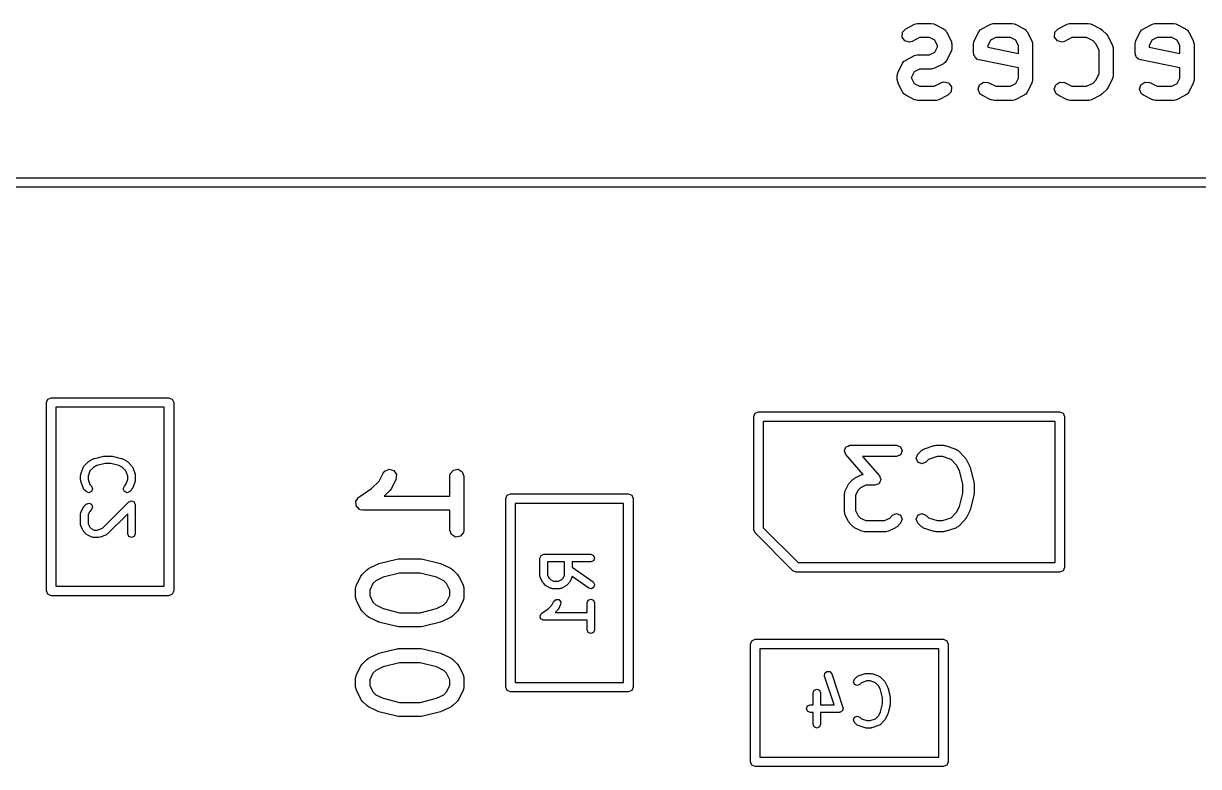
# Model space of a CAD drawing. Extents: x 0.18 to 3.03, y 0.18 to 2.17.
# Drawn here: x 0.9478 to 1.4389, y 1.3707 to 1.6812 of the extents above; entities that cross this region are included whole.
import ezdxf

# ---------------------------------------------------------------- set-up
doc = ezdxf.new("R2010")
doc.units = 0
doc.header["$MEASUREMENT"] = 0
doc.layers.add('BLACK', color=7, linetype='CONTINUOUS')

msp = doc.modelspace()

# ---------------------------------------------------------------- linework, layer by layer
at = {"layer": 'BLACK', "linetype": 'CONTINUOUS'}
for p, q in [((1.31653, 1.67904), (1.32028, 1.68092)), ((1.32028, 1.68092), (1.32126, 1.68121)), ((1.32126, 1.68121), (1.32143, 1.68117)), ((1.32143, 1.68117), (1.3216, 1.68123)), ((1.3216, 1.68123), (1.32722, 1.68123)), ((1.32722, 1.68123), (1.32823, 1.68105)), ((1.32823, 1.68105), (1.32837, 1.68094)), ((1.32837, 1.68094), (1.32854, 1.68092)), ((1.32854, 1.68092), (1.33229, 1.67904)), ((1.3484, 1.67904), (1.35215, 1.68092)), ((1.35215, 1.68092), (1.35313, 1.68121)), ((1.35313, 1.68121), (1.3533, 1.68117)), ((1.3533, 1.68117), (1.35347, 1.68123)), ((1.35347, 1.68123), (1.36097, 1.68123)), ((1.36097, 1.68123), (1.36198, 1.68105)), ((1.36198, 1.68105), (1.36211, 1.68094)), ((1.36211, 1.68094), (1.36229, 1.68092)), ((1.36229, 1.68092), (1.36604, 1.67904)), ((1.38027, 1.67904), (1.38402, 1.68092)), ((1.38402, 1.68092), (1.385, 1.68121)), ((1.385, 1.68121), (1.38517, 1.68117)), ((1.38517, 1.68117), (1.38534, 1.68123)), ((1.38534, 1.68123), (1.39284, 1.68123)), ((1.39284, 1.68123), (1.39385, 1.68105)), ((1.39385, 1.68105), (1.39398, 1.68094)), ((1.39398, 1.68094), (1.39416, 1.68092)), ((1.39416, 1.68092), (1.39791, 1.67904)), ((1.41589, 1.67904), (1.41964, 1.68092)), ((1.41964, 1.68092), (1.42062, 1.68121)), ((1.42062, 1.68121), (1.42079, 1.68117)), ((1.42079, 1.68117), (1.42096, 1.68123)), ((1.42096, 1.68123), (1.42846, 1.68123)), ((1.42846, 1.68123), (1.42947, 1.68105)), ((1.42947, 1.68105), (1.4296, 1.68094)), ((1.4296, 1.68094), (1.42978, 1.68092)), ((1.42978, 1.68092), (1.43353, 1.67904)), ((1.31502, 1.67556), (1.31514, 1.67758)), ((1.31622, 1.67394), (1.31502, 1.67556)), ((1.31514, 1.67758), (1.31653, 1.67904)), ((1.32229, 1.67532), (1.31917, 1.67376)), ((1.32652, 1.67532), (1.32229, 1.67532)), ((1.32877, 1.6742), (1.32652, 1.67532)), ((1.33229, 1.67904), (1.33312, 1.67843)), ((1.33312, 1.67843), (1.33329, 1.67803)), ((1.33329, 1.67803), (1.33361, 1.67772)), ((1.33361, 1.67772), (1.33549, 1.67397)), ((1.3452, 1.67397), (1.34708, 1.67772)), ((1.34708, 1.67772), (1.34769, 1.67855)), ((1.34769, 1.67855), (1.34809, 1.67872)), ((1.34809, 1.67872), (1.3484, 1.67904)), ((1.35417, 1.67532), (1.35192, 1.6742)), ((1.36027, 1.67532), (1.35417, 1.67532)), ((1.36252, 1.6742), (1.36027, 1.67532)), ((1.36604, 1.67904), (1.36686, 1.67843)), ((1.36686, 1.67843), (1.36704, 1.67803)), ((1.36704, 1.67803), (1.36736, 1.67772)), ((1.36736, 1.67772), (1.36923, 1.67397)), ((1.37876, 1.67556), (1.37888, 1.67758)), ((1.37996, 1.67394), (1.37876, 1.67556)), ((1.37888, 1.67758), (1.38027, 1.67904)), ((1.38604, 1.67532), (1.38291, 1.67376)), ((1.39214, 1.67532), (1.38604, 1.67532)), ((1.39484, 1.67398), (1.39214, 1.67532)), ((1.39791, 1.67904), (1.39862, 1.67852)), ((1.39862, 1.67852), (1.39868, 1.67849)), ((1.39868, 1.67849), (1.40055, 1.67662)), ((1.40055, 1.67662), (1.40106, 1.67589)), ((1.40106, 1.67589), (1.4011, 1.67585)), ((1.4011, 1.67585), (1.40298, 1.6721)), ((1.41269, 1.67397), (1.41457, 1.67772)), ((1.41457, 1.67772), (1.41518, 1.67855)), ((1.41518, 1.67855), (1.41559, 1.67872)), ((1.41559, 1.67872), (1.41589, 1.67904)), ((1.42166, 1.67532), (1.41941, 1.6742)), ((1.42776, 1.67532), (1.42166, 1.67532)), ((1.43001, 1.6742), (1.42776, 1.67532)), ((1.43353, 1.67904), (1.43435, 1.67843)), ((1.43435, 1.67843), (1.43453, 1.67803)), ((1.43453, 1.67803), (1.43485, 1.67772)), ((1.43485, 1.67772), (1.43672, 1.67397)), ((1.31819, 1.67347), (1.31622, 1.67394)), ((1.31917, 1.67376), (1.31819, 1.67347)), ((1.32989, 1.67196), (1.32877, 1.6742)), ((1.32877, 1.66923), (1.32989, 1.67148)), ((1.32989, 1.67148), (1.32989, 1.67196)), ((1.33549, 1.67397), (1.33578, 1.67299)), ((1.3358, 1.67078), (1.33562, 1.66977)), ((1.33578, 1.67299), (1.33574, 1.67282)), ((1.33574, 1.67282), (1.3358, 1.67265)), ((1.3358, 1.67265), (1.3358, 1.67078)), ((1.34489, 1.67265), (1.34507, 1.67366)), ((1.34489, 1.6689), (1.34489, 1.67265)), ((1.34507, 1.67366), (1.34518, 1.6738)), ((1.34518, 1.6738), (1.3452, 1.67397)), ((1.35192, 1.6742), (1.3508, 1.67196)), ((1.3508, 1.67196), (1.3508, 1.67132)), ((1.3508, 1.67132), (1.36364, 1.66876)), ((1.36364, 1.67196), (1.36252, 1.6742)), ((1.36364, 1.66876), (1.36364, 1.67196)), ((1.36923, 1.67397), (1.36952, 1.67299)), ((1.36952, 1.67299), (1.36948, 1.67282)), ((1.36948, 1.67282), (1.36954, 1.67265)), ((1.36954, 1.67265), (1.36954, 1.65766)), ((1.38193, 1.67347), (1.37996, 1.67394)), ((1.38291, 1.67376), (1.38193, 1.67347)), ((1.39604, 1.67278), (1.39484, 1.67398)), ((1.39738, 1.67008), (1.39604, 1.67278)), ((1.39738, 1.66023), (1.39738, 1.67008)), ((1.40298, 1.6721), (1.40327, 1.67112)), ((1.40327, 1.67112), (1.40323, 1.67094)), ((1.40323, 1.67094), (1.40329, 1.67078)), ((1.40329, 1.67078), (1.40329, 1.65953)), ((1.41238, 1.67265), (1.41256, 1.67366)), ((1.41238, 1.6689), (1.41238, 1.67265)), ((1.41256, 1.67366), (1.41267, 1.6738)), ((1.41267, 1.6738), (1.41269, 1.67397)), ((1.41941, 1.6742), (1.41829, 1.67196)), ((1.41829, 1.67196), (1.41829, 1.67132)), ((1.41829, 1.67132), (1.43113, 1.66876)), ((1.43113, 1.67196), (1.43001, 1.6742)), ((1.43113, 1.66876), (1.43113, 1.67196)), ((1.43672, 1.67397), (1.43702, 1.67299)), ((1.43702, 1.67299), (1.43698, 1.67282)), ((1.43698, 1.67282), (1.43704, 1.67265)), ((1.43704, 1.67265), (1.43704, 1.65766)), ((1.31521, 1.6646), (1.31582, 1.66542)), ((1.31582, 1.66542), (1.31622, 1.6656)), ((1.31622, 1.6656), (1.31653, 1.66592)), ((1.31653, 1.66592), (1.32028, 1.6678)), ((1.32028, 1.6678), (1.32126, 1.66809)), ((1.32126, 1.66809), (1.32143, 1.66805)), ((1.32143, 1.66805), (1.3216, 1.66811)), ((1.3216, 1.66811), (1.32652, 1.66811)), ((1.32652, 1.66811), (1.32877, 1.66923)), ((1.33361, 1.66571), (1.333, 1.66488)), ((1.33549, 1.66946), (1.33361, 1.66571)), ((1.33551, 1.66963), (1.33549, 1.66946)), ((1.33562, 1.66977), (1.33551, 1.66963)), ((1.34506, 1.66845), (1.34489, 1.6689)), ((1.34505, 1.66796), (1.34506, 1.66845)), ((1.34539, 1.66753), (1.34505, 1.66796)), ((1.34558, 1.66701), (1.34539, 1.66753)), ((1.346, 1.66676), (1.34558, 1.66701)), ((1.34631, 1.66638), (1.346, 1.66676)), ((1.34726, 1.66601), (1.34631, 1.66638)), ((1.36364, 1.66273), (1.34726, 1.66601)), ((1.41255, 1.66845), (1.41238, 1.6689)), ((1.41254, 1.66796), (1.41255, 1.66845)), ((1.41288, 1.66753), (1.41254, 1.66796)), ((1.41307, 1.66701), (1.41288, 1.66753)), ((1.4135, 1.66676), (1.41307, 1.66701)), ((1.4138, 1.66638), (1.4135, 1.66676)), ((1.41476, 1.66601), (1.4138, 1.66638)), ((1.43113, 1.66273), (1.41476, 1.66601)), ((1.31302, 1.65953), (1.3132, 1.66054)), ((1.3132, 1.66054), (1.31331, 1.66068)), ((1.31331, 1.66068), (1.31333, 1.66085)), ((1.31333, 1.66085), (1.31521, 1.6646)), ((1.32005, 1.66108), (1.31893, 1.65883)), ((1.32229, 1.6622), (1.32005, 1.66108)), ((1.32722, 1.6622), (1.32229, 1.6622)), ((1.32739, 1.66226), (1.32722, 1.6622)), ((1.32756, 1.66222), (1.32739, 1.66226)), ((1.32854, 1.66251), (1.32756, 1.66222)), ((1.33229, 1.66439), (1.32854, 1.66251)), ((1.3326, 1.66471), (1.33229, 1.66439)), ((1.333, 1.66488), (1.3326, 1.66471)), ((1.36364, 1.65835), (1.36364, 1.66273)), ((1.39604, 1.65753), (1.39738, 1.66023)), ((1.43113, 1.65835), (1.43113, 1.66273)), ((1.31302, 1.65766), (1.31302, 1.65953)), ((1.31308, 1.65749), (1.31302, 1.65766)), ((1.31304, 1.65732), (1.31308, 1.65749)), ((1.31333, 1.65633), (1.31304, 1.65732)), ((1.31521, 1.65258), (1.31333, 1.65633)), ((1.31893, 1.65883), (1.31893, 1.65835)), ((1.31893, 1.65835), (1.32005, 1.65611)), ((1.32005, 1.65611), (1.32229, 1.65498)), ((1.3284, 1.65498), (1.33153, 1.65655)), ((1.33153, 1.65655), (1.33251, 1.65684)), ((1.33251, 1.65684), (1.33447, 1.65637)), ((1.33447, 1.65637), (1.33568, 1.65475)), ((1.34677, 1.65373), (1.34735, 1.65566)), ((1.34735, 1.65566), (1.34903, 1.65678)), ((1.34903, 1.65678), (1.35104, 1.65655)), ((1.35104, 1.65655), (1.35417, 1.65498)), ((1.36027, 1.65498), (1.36252, 1.65611)), ((1.36252, 1.65611), (1.36364, 1.65835)), ((1.36923, 1.65633), (1.36736, 1.65258)), ((1.36925, 1.65651), (1.36923, 1.65633)), ((1.36937, 1.65665), (1.36925, 1.65651)), ((1.36954, 1.65766), (1.36937, 1.65665)), ((1.37864, 1.65373), (1.37922, 1.65566)), ((1.37922, 1.65566), (1.3809, 1.65678)), ((1.3809, 1.65678), (1.38291, 1.65655)), ((1.38291, 1.65655), (1.38604, 1.65498)), ((1.39214, 1.65498), (1.39484, 1.65633)), ((1.39484, 1.65633), (1.39604, 1.65753)), ((1.40298, 1.65821), (1.4011, 1.65446)), ((1.403, 1.65838), (1.40298, 1.65821)), ((1.40311, 1.65852), (1.403, 1.65838)), ((1.40329, 1.65953), (1.40311, 1.65852)), ((1.41426, 1.65373), (1.41484, 1.65566)), ((1.41484, 1.65566), (1.41652, 1.65678)), ((1.41652, 1.65678), (1.41853, 1.65655)), ((1.41853, 1.65655), (1.42166, 1.65498)), ((1.42776, 1.65498), (1.43001, 1.65611)), ((1.43001, 1.65611), (1.43113, 1.65835)), ((1.43672, 1.65633), (1.43485, 1.65258)), ((1.43674, 1.65651), (1.43672, 1.65633)), ((1.43686, 1.65665), (1.43674, 1.65651)), ((1.43704, 1.65766), (1.43686, 1.65665)), ((1.31553, 1.65228), (1.31521, 1.65258)), ((1.3157, 1.65188), (1.31553, 1.65228)), ((1.31653, 1.65126), (1.3157, 1.65188)), ((1.32028, 1.64939), (1.31653, 1.65126)), ((1.32229, 1.65498), (1.3284, 1.65498)), ((1.33417, 1.65126), (1.33042, 1.64939)), ((1.33556, 1.65273), (1.33417, 1.65126)), ((1.33568, 1.65475), (1.33556, 1.65273)), ((1.34757, 1.65188), (1.34677, 1.65373)), ((1.3484, 1.65126), (1.34757, 1.65188)), ((1.35215, 1.64939), (1.3484, 1.65126)), ((1.35417, 1.65498), (1.36027, 1.65498)), ((1.36604, 1.65126), (1.36229, 1.64939)), ((1.36634, 1.65159), (1.36604, 1.65126)), ((1.36675, 1.65176), (1.36634, 1.65159)), ((1.36736, 1.65258), (1.36675, 1.65176)), ((1.37945, 1.65188), (1.37864, 1.65373)), ((1.38027, 1.65126), (1.37945, 1.65188)), ((1.38402, 1.64939), (1.38027, 1.65126)), ((1.38604, 1.65498), (1.39214, 1.65498)), ((1.39791, 1.65126), (1.39416, 1.64939)), ((1.39795, 1.65131), (1.39791, 1.65126)), ((1.39868, 1.65182), (1.39795, 1.65131)), ((1.40055, 1.65369), (1.39868, 1.65182)), ((1.40058, 1.65375), (1.40055, 1.65369)), ((1.4011, 1.65446), (1.40058, 1.65375)), ((1.41507, 1.65188), (1.41426, 1.65373)), ((1.41589, 1.65126), (1.41507, 1.65188)), ((1.41964, 1.64939), (1.41589, 1.65126)), ((1.42166, 1.65498), (1.42776, 1.65498)), ((1.43353, 1.65126), (1.42978, 1.64939)), ((1.43383, 1.65159), (1.43353, 1.65126)), ((1.43424, 1.65176), (1.43383, 1.65159)), ((1.43485, 1.65258), (1.43424, 1.65176)), ((1.32045, 1.64937), (1.32028, 1.64939)), ((1.32059, 1.64926), (1.32045, 1.64937)), ((1.3216, 1.64908), (1.32059, 1.64926)), ((1.3291, 1.64908), (1.3216, 1.64908)), ((1.32926, 1.64914), (1.3291, 1.64908)), ((1.32943, 1.6491), (1.32926, 1.64914)), ((1.33042, 1.64939), (1.32943, 1.6491)), ((1.35232, 1.64937), (1.35215, 1.64939)), ((1.35246, 1.64926), (1.35232, 1.64937)), ((1.35347, 1.64908), (1.35246, 1.64926)), ((1.36097, 1.64908), (1.35347, 1.64908)), ((1.36113, 1.64914), (1.36097, 1.64908)), ((1.3613, 1.6491), (1.36113, 1.64914)), ((1.36229, 1.64939), (1.3613, 1.6491)), ((1.38419, 1.64937), (1.38402, 1.64939)), ((1.38433, 1.64926), (1.38419, 1.64937)), ((1.38534, 1.64908), (1.38433, 1.64926)), ((1.39284, 1.64908), (1.38534, 1.64908)), ((1.393, 1.64914), (1.39284, 1.64908)), ((1.39318, 1.6491), (1.393, 1.64914)), ((1.39416, 1.64939), (1.39318, 1.6491)), ((1.41981, 1.64937), (1.41964, 1.64939)), ((1.41995, 1.64926), (1.41981, 1.64937)), ((1.42096, 1.64908), (1.41995, 1.64926)), ((1.42846, 1.64908), (1.42096, 1.64908)), ((1.42862, 1.64914), (1.42846, 1.64908)), ((1.4288, 1.6491), (1.42862, 1.64914)), ((1.42978, 1.64939), (1.4288, 1.6491)), ((0.857864, 1.61679), (2.46614, 1.61679)), ((2.46417, 1.61285), (0.860417, 1.61285)), ((0.957425, 1.5228), (0.958002, 1.52419)), ((0.957425, 1.44406), (0.957425, 1.5228)), ((0.958002, 1.52419), (0.959394, 1.52476)), ((0.959394, 1.52476), (1.00861, 1.52476)), ((1.00861, 1.52476), (1.01, 1.52419)), ((1.01, 1.52419), (1.01057, 1.5228)), ((1.01057, 1.5228), (1.01057, 1.44406)), ((0.961362, 1.52083), (0.961362, 1.44602)), ((1.00664, 1.52083), (0.961362, 1.52083)), ((1.00664, 1.44602), (1.00664, 1.52083)), ((1.25304, 1.51692), (1.25362, 1.51831)), ((1.25362, 1.51831), (1.25501, 1.51889)), ((1.25501, 1.51889), (1.38099, 1.51889)), ((1.38099, 1.51889), (1.38238, 1.51831)), ((1.38238, 1.51831), (1.38296, 1.51692)), ((1.25304, 1.46968), (1.25304, 1.51692)), ((1.25698, 1.51495), (1.25698, 1.47049)), ((1.37902, 1.51495), (1.25698, 1.51495)), ((1.37902, 1.4559), (1.37902, 1.51495)), ((1.38296, 1.51692), (1.38296, 1.45393)), ((1.2909, 1.50275), (1.29126, 1.5035)), ((1.29126, 1.5035), (1.29158, 1.50427)), ((1.29158, 1.50427), (1.29166, 1.5043)), ((1.29166, 1.5043), (1.2917, 1.50437)), ((1.2917, 1.50437), (1.29249, 1.50464)), ((1.29249, 1.50464), (1.29325, 1.50496)), ((1.29325, 1.50496), (1.31275, 1.50496)), ((1.31275, 1.50496), (1.31442, 1.50427)), ((1.31442, 1.50427), (1.31511, 1.5026)), ((1.32308, 1.50277), (1.32359, 1.50298)), ((1.32359, 1.50298), (1.324, 1.50334)), ((1.324, 1.50334), (1.3285, 1.50484)), ((1.3285, 1.50484), (1.32889, 1.50481)), ((1.32889, 1.50481), (1.32925, 1.50496)), ((1.32925, 1.50496), (1.33225, 1.50496)), ((1.33225, 1.50496), (1.33261, 1.50481)), ((1.33261, 1.50481), (1.333, 1.50484)), ((1.333, 1.50484), (1.33749, 1.50334)), ((1.33749, 1.50334), (1.33791, 1.50298)), ((1.33791, 1.50298), (1.33842, 1.50277)), ((0.973082, 1.49626), (0.974956, 1.49813)), ((0.974956, 1.49813), (0.975196, 1.49823)), ((0.975196, 1.49823), (0.975366, 1.49843)), ((0.975366, 1.49843), (0.97724, 1.49936)), ((0.97724, 1.49936), (0.977419, 1.49938)), ((0.977419, 1.49938), (0.977563, 1.49948)), ((0.977563, 1.49948), (0.981312, 1.50042)), ((0.981312, 1.50042), (0.98151, 1.50039)), ((0.98151, 1.50039), (0.981694, 1.50047)), ((0.981694, 1.50047), (0.984506, 1.50047)), ((0.984506, 1.50047), (0.984691, 1.50039)), ((0.984691, 1.50039), (0.984888, 1.50042)), ((0.984888, 1.50042), (0.988638, 1.49948)), ((0.988638, 1.49948), (0.988782, 1.49938)), ((0.988782, 1.49938), (0.98896, 1.49936)), ((0.98896, 1.49936), (0.990835, 1.49843)), ((0.990835, 1.49843), (0.991005, 1.49823)), ((0.991005, 1.49823), (0.991244, 1.49813)), ((0.991244, 1.49813), (0.993119, 1.49626)), ((1.29089, 1.5026), (1.29092, 1.50267)), ((1.29121, 1.50183), (1.29089, 1.5026)), ((1.29092, 1.50267), (1.2909, 1.50275)), ((1.29148, 1.50104), (1.29121, 1.50183)), ((1.29873, 1.49275), (1.29148, 1.50104)), ((1.31275, 1.50023), (1.29846, 1.50023)), ((1.29846, 1.50023), (1.30553, 1.49215)), ((1.31442, 1.50093), (1.31275, 1.50023)), ((1.31511, 1.5026), (1.31442, 1.50093)), ((1.32089, 1.4996), (1.32158, 1.50127)), ((1.32158, 1.49793), (1.32089, 1.4996)), ((1.32158, 1.50127), (1.32308, 1.50277)), ((1.32325, 1.49723), (1.32158, 1.49793)), ((1.32492, 1.49793), (1.32325, 1.49723)), ((1.32603, 1.49903), (1.32492, 1.49793)), ((1.32963, 1.50023), (1.32603, 1.49903)), ((1.33186, 1.50023), (1.32963, 1.50023)), ((1.33547, 1.49903), (1.33186, 1.50023)), ((1.33781, 1.4967), (1.33547, 1.49903)), ((1.33842, 1.50277), (1.34142, 1.49977)), ((1.34142, 1.49977), (1.34157, 1.49941)), ((1.34157, 1.49941), (1.34186, 1.49915)), ((1.34186, 1.49915), (1.34336, 1.49615)), ((0.971764, 1.49283), (0.972701, 1.49564)), ((0.972701, 1.49564), (0.972941, 1.49592)), ((0.972941, 1.49592), (0.973082, 1.49626)), ((0.975572, 1.49429), (0.974833, 1.49207)), ((0.977003, 1.49572), (0.975572, 1.49429)), ((0.978494, 1.49647), (0.977003, 1.49572)), ((0.981888, 1.49732), (0.978494, 1.49647)), ((0.984313, 1.49732), (0.981888, 1.49732)), ((0.987706, 1.49647), (0.984313, 1.49732)), ((0.989198, 1.49572), (0.987706, 1.49647)), ((0.990629, 1.49429), (0.989198, 1.49572)), ((0.991368, 1.49207), (0.990629, 1.49429)), ((0.993119, 1.49626), (0.993259, 1.49592)), ((0.993259, 1.49592), (0.993499, 1.49564)), ((0.993499, 1.49564), (0.994437, 1.49283)), ((1.09652, 1.49002), (1.09818, 1.49334)), ((1.09818, 1.49334), (1.09879, 1.49416)), ((1.09879, 1.49416), (1.10065, 1.49497)), ((1.10065, 1.49497), (1.10258, 1.49439)), ((1.10258, 1.49439), (1.1037, 1.49271)), ((1.12599, 1.49202), (1.12617, 1.49303)), ((1.12617, 1.49303), (1.12747, 1.49458)), ((1.12747, 1.49458), (1.12946, 1.49493)), ((1.12946, 1.49493), (1.13121, 1.49392)), ((1.13121, 1.49392), (1.1319, 1.49202)), ((1.33902, 1.49427), (1.33781, 1.4967)), ((1.34038, 1.48881), (1.33902, 1.49427)), ((1.34336, 1.49615), (1.34338, 1.49589)), ((1.34338, 1.49589), (1.34354, 1.49567)), ((1.34354, 1.49567), (1.34504, 1.48967)), ((0.971683, 1.49233), (0.971782, 1.49257)), ((0.971683, 1.49046), (0.971683, 1.49233)), ((0.971782, 1.49022), (0.971683, 1.49046)), ((0.971782, 1.49257), (0.971764, 1.49283)), ((0.971764, 1.48996), (0.971782, 1.49022)), ((0.972701, 1.48715), (0.971764, 1.48996)), ((0.974833, 1.49207), (0.974833, 1.49071)), ((0.974833, 1.49071), (0.975572, 1.48849)), ((0.975572, 1.48849), (0.976246, 1.48782)), ((0.989955, 1.48782), (0.990629, 1.48849)), ((0.990629, 1.48849), (0.991368, 1.49071)), ((0.991368, 1.49071), (0.991368, 1.49207)), ((0.994437, 1.48996), (0.993499, 1.48715)), ((0.994437, 1.49283), (0.994419, 1.49257)), ((0.994419, 1.49257), (0.994518, 1.49233)), ((0.994518, 1.49046), (0.994419, 1.49022)), ((0.994419, 1.49022), (0.994437, 1.48996)), ((0.994518, 1.49233), (0.994518, 1.49046)), ((1.09332, 1.48682), (1.09652, 1.49002)), ((1.10347, 1.4907), (1.10159, 1.48695)), ((1.1037, 1.49271), (1.10347, 1.4907)), ((1.12599, 1.48372), (1.12599, 1.49202)), ((1.1319, 1.49202), (1.1319, 1.46952)), ((1.29114, 1.48565), (1.29264, 1.48865)), ((1.29264, 1.48865), (1.29293, 1.48891)), ((1.29293, 1.48891), (1.29308, 1.48927)), ((1.29308, 1.48927), (1.29458, 1.49077)), ((1.29458, 1.49077), (1.29494, 1.49092)), ((1.29494, 1.49092), (1.2952, 1.49121)), ((1.2952, 1.49121), (1.2982, 1.49271)), ((1.29981, 1.48824), (1.29765, 1.48716)), ((1.2982, 1.49271), (1.29873, 1.49275)), ((1.30375, 1.48824), (1.29981, 1.48824)), ((1.30452, 1.48855), (1.30375, 1.48824)), ((1.30531, 1.48882), (1.30452, 1.48855)), ((1.30534, 1.4889), (1.30531, 1.48882)), ((1.30542, 1.48893), (1.30534, 1.4889)), ((1.30574, 1.4897), (1.30542, 1.48893)), ((1.30553, 1.49215), (1.3058, 1.49137)), ((1.30611, 1.49044), (1.30574, 1.4897)), ((1.3058, 1.49137), (1.30611, 1.4906)), ((1.30611, 1.4906), (1.30608, 1.49052)), ((1.30608, 1.49052), (1.30611, 1.49044)), ((1.34038, 1.48489), (1.34038, 1.48881)), ((1.34504, 1.48967), (1.34499, 1.48937)), ((1.34499, 1.48937), (1.34511, 1.4891)), ((1.34511, 1.4891), (1.34511, 1.4846)), ((0.972941, 1.48687), (0.972701, 1.48715)), ((0.973082, 1.48653), (0.972941, 1.48687)), ((0.974019, 1.48559), (0.973082, 1.48653)), ((0.975133, 1.48513), (0.974019, 1.48559)), ((0.976246, 1.48559), (0.975133, 1.48513)), ((0.976246, 1.48782), (0.976707, 1.48671)), ((0.976707, 1.48671), (0.976246, 1.48559)), ((0.989493, 1.48671), (0.989955, 1.48782)), ((0.989955, 1.48559), (0.989493, 1.48671)), ((0.991068, 1.48513), (0.989955, 1.48559)), ((0.992182, 1.48559), (0.991068, 1.48513)), ((0.993119, 1.48653), (0.992182, 1.48559)), ((0.993259, 1.48687), (0.993119, 1.48653)), ((0.993499, 1.48715), (0.993259, 1.48687)), ((1.08784, 1.48309), (1.08794, 1.48323)), ((1.08794, 1.48323), (1.09332, 1.48682)), ((1.10104, 1.48618), (1.09858, 1.48372)), ((1.09858, 1.48372), (1.12599, 1.48372)), ((1.10106, 1.48624), (1.10104, 1.48618)), ((1.10159, 1.48695), (1.10106, 1.48624)), ((1.14943, 1.48265), (1.15, 1.48404)), ((1.15, 1.48404), (1.15139, 1.48461)), ((1.15139, 1.48461), (1.20061, 1.48461)), ((1.20061, 1.48461), (1.202, 1.48404)), ((1.202, 1.48404), (1.20257, 1.48265)), ((1.29089, 1.4846), (1.2911, 1.48511)), ((1.29089, 1.4771), (1.29089, 1.4846)), ((1.2911, 1.48511), (1.29114, 1.48565)), ((1.29669, 1.4862), (1.29562, 1.48404)), ((1.29562, 1.48404), (1.29562, 1.47766)), ((1.29765, 1.48716), (1.29669, 1.4862)), ((1.33902, 1.47942), (1.34038, 1.48489)), ((1.34504, 1.48403), (1.34354, 1.47803)), ((1.34511, 1.4846), (1.34499, 1.48432)), ((1.34499, 1.48432), (1.34504, 1.48403)), ((0.971849, 1.4771), (0.972787, 1.47897)), ((0.972787, 1.47897), (0.972982, 1.47914)), ((0.972982, 1.47914), (0.973082, 1.47938)), ((0.973082, 1.47938), (0.974019, 1.48032)), ((0.974019, 1.48032), (0.975133, 1.48078)), ((0.975133, 1.48078), (0.976246, 1.48032)), ((0.976246, 1.48032), (0.976707, 1.47921)), ((0.976707, 1.47921), (0.976246, 1.47809)), ((0.980844, 1.47027), (0.991829, 1.48126)), ((0.991829, 1.48126), (0.992943, 1.48172)), ((0.992943, 1.48172), (0.994056, 1.48126)), ((0.994056, 1.48126), (0.994254, 1.48078)), ((0.994254, 1.48078), (0.994518, 1.48014)), ((0.994518, 1.48014), (0.994518, 1.46796)), ((1.08667, 1.48128), (1.08675, 1.48143)), ((1.08682, 1.48044), (1.08667, 1.48128)), ((1.08674, 1.4816), (1.08725, 1.48229)), ((1.08675, 1.48143), (1.08674, 1.4816)), ((1.08687, 1.47958), (1.08682, 1.48044)), ((1.08699, 1.47946), (1.08687, 1.47958)), ((1.08702, 1.47929), (1.08699, 1.47946)), ((1.08767, 1.47874), (1.08702, 1.47929)), ((1.08725, 1.48229), (1.08768, 1.48303)), ((1.08827, 1.47812), (1.08767, 1.47874)), ((1.08768, 1.48303), (1.08784, 1.48309)), ((1.14943, 1.40391), (1.14943, 1.48265)), ((1.15336, 1.48068), (1.15336, 1.40587)), ((1.19864, 1.48068), (1.15336, 1.48068)), ((1.19864, 1.40587), (1.19864, 1.48068)), ((1.20257, 1.48265), (1.20257, 1.40391)), ((1.33781, 1.477), (1.33902, 1.47942)), ((0.971683, 1.47639), (0.971823, 1.47673)), ((0.971683, 1.47171), (0.971683, 1.47639)), ((0.971823, 1.47673), (0.971849, 1.4771)), ((0.975489, 1.47734), (0.974833, 1.47602)), ((0.974833, 1.47602), (0.974833, 1.47208)), ((0.976246, 1.47809), (0.975489, 1.47734)), ((0.991368, 1.47634), (0.982808, 1.46778)), ((0.991368, 1.46796), (0.991368, 1.47634)), ((1.08844, 1.47811), (1.08827, 1.47812)), ((1.08857, 1.478), (1.08844, 1.47811)), ((1.08958, 1.47782), (1.08857, 1.478)), ((1.12599, 1.47782), (1.08958, 1.47782)), ((1.12599, 1.46952), (1.12599, 1.47782)), ((1.2911, 1.47659), (1.29089, 1.4771)), ((1.29114, 1.47604), (1.2911, 1.47659)), ((1.29264, 1.47304), (1.29114, 1.47604)), ((1.29562, 1.47766), (1.29669, 1.4755)), ((1.29669, 1.4755), (1.29765, 1.47454)), ((1.29765, 1.47454), (1.29981, 1.47346)), ((1.29981, 1.47346), (1.30769, 1.47346)), ((1.30769, 1.47346), (1.30985, 1.47454)), ((1.30985, 1.47454), (1.31108, 1.47577)), ((1.31108, 1.47577), (1.31275, 1.47646)), ((1.31275, 1.47646), (1.31442, 1.47577)), ((1.31442, 1.47577), (1.31511, 1.4741)), ((1.31511, 1.4741), (1.31442, 1.47243)), ((1.32089, 1.4741), (1.32158, 1.47577)), ((1.32158, 1.47243), (1.32089, 1.4741)), ((1.32158, 1.47577), (1.32325, 1.47646)), ((1.32325, 1.47646), (1.32492, 1.47577)), ((1.32492, 1.47577), (1.32603, 1.47466)), ((1.32603, 1.47466), (1.32963, 1.47346)), ((1.32963, 1.47346), (1.33186, 1.47346)), ((1.33186, 1.47346), (1.33547, 1.47466)), ((1.33547, 1.47466), (1.33781, 1.477)), ((1.34142, 1.47393), (1.33842, 1.47093)), ((1.34157, 1.47429), (1.34142, 1.47393)), ((1.34186, 1.47454), (1.34157, 1.47429)), ((1.34336, 1.47754), (1.34186, 1.47454)), ((1.34338, 1.47781), (1.34336, 1.47754)), ((1.34354, 1.47803), (1.34338, 1.47781)), ((0.971823, 1.47137), (0.971683, 1.47171)), ((0.971849, 1.471), (0.971823, 1.47137)), ((0.972787, 1.46913), (0.971849, 1.471)), ((0.972982, 1.46896), (0.972787, 1.46913)), ((0.973082, 1.46872), (0.972982, 1.46896)), ((0.974019, 1.46778), (0.973082, 1.46872)), ((0.974833, 1.47208), (0.975489, 1.47077)), ((0.975489, 1.47077), (0.976065, 1.47019)), ((0.976065, 1.47019), (0.977379, 1.46953)), ((0.977379, 1.46953), (0.978627, 1.46953)), ((0.978627, 1.46953), (0.980844, 1.47027)), ((1.12668, 1.46762), (1.12599, 1.46952)), ((1.13172, 1.46851), (1.13042, 1.46697)), ((1.1319, 1.46952), (1.13172, 1.46851)), ((1.25362, 1.46829), (1.25304, 1.46968)), ((1.25698, 1.47049), (1.27157, 1.4559)), ((1.29293, 1.47279), (1.29264, 1.47304)), ((1.29308, 1.47243), (1.29293, 1.47279)), ((1.29458, 1.47093), (1.29308, 1.47243)), ((1.29494, 1.47078), (1.29458, 1.47093)), ((1.2952, 1.47049), (1.29494, 1.47078)), ((1.2982, 1.46899), (1.2952, 1.47049)), ((1.29874, 1.46895), (1.2982, 1.46899)), ((1.29925, 1.46874), (1.29874, 1.46895)), ((1.30825, 1.46874), (1.29925, 1.46874)), ((1.30876, 1.46895), (1.30825, 1.46874)), ((1.30931, 1.46899), (1.30876, 1.46895)), ((1.31231, 1.47049), (1.30931, 1.46899)), ((1.31256, 1.47078), (1.31231, 1.47049)), ((1.31292, 1.47093), (1.31256, 1.47078)), ((1.31442, 1.47243), (1.31292, 1.47093)), ((1.32308, 1.47093), (1.32158, 1.47243)), ((1.32359, 1.47072), (1.32308, 1.47093)), ((1.324, 1.47036), (1.32359, 1.47072)), ((1.3285, 1.46886), (1.324, 1.47036)), ((1.32889, 1.46889), (1.3285, 1.46886)), ((1.32925, 1.46874), (1.32889, 1.46889)), ((1.33225, 1.46874), (1.32925, 1.46874)), ((1.33261, 1.46889), (1.33225, 1.46874)), ((1.333, 1.46886), (1.33261, 1.46889)), ((1.33749, 1.47036), (1.333, 1.46886)), ((1.33791, 1.47072), (1.33749, 1.47036)), ((1.33842, 1.47093), (1.33791, 1.47072)), ((0.974258, 1.46768), (0.974019, 1.46778)), ((0.974428, 1.46749), (0.974258, 1.46768)), ((0.976303, 1.46655), (0.974428, 1.46749)), ((0.976669, 1.46652), (0.976303, 1.46655)), ((0.977007, 1.46638), (0.976669, 1.46652)), ((0.978882, 1.46638), (0.977007, 1.46638)), ((0.979122, 1.46648), (0.978882, 1.46638)), ((0.97938, 1.46646), (0.979122, 1.46648)), ((0.982192, 1.4674), (0.97938, 1.46646)), ((0.982469, 1.46764), (0.982192, 1.4674)), ((0.982808, 1.46778), (0.982469, 1.46764)), ((0.991829, 1.46684), (0.991368, 1.46796)), ((0.992943, 1.46638), (0.991829, 1.46684)), ((0.994056, 1.46684), (0.992943, 1.46638)), ((0.994518, 1.46796), (0.994056, 1.46684)), ((1.12843, 1.46661), (1.12668, 1.46762)), ((1.13042, 1.46697), (1.12843, 1.46661)), ((1.26936, 1.45254), (1.25362, 1.46829)), ((1.16368, 1.45781), (1.16414, 1.45892)), ((1.16414, 1.45892), (1.16526, 1.45938)), ((1.16526, 1.45938), (1.18494, 1.45938)), ((1.18494, 1.45938), (1.18606, 1.45892)), ((1.18606, 1.45892), (1.18652, 1.45781)), ((1.092, 1.45342), (1.09575, 1.45529)), ((1.09575, 1.45529), (1.09624, 1.45544)), ((1.09624, 1.45544), (1.09636, 1.45551)), ((1.09636, 1.45551), (1.10386, 1.45739)), ((1.10386, 1.45739), (1.10445, 1.45743)), ((1.10445, 1.45743), (1.10457, 1.45748)), ((1.10457, 1.45748), (1.11395, 1.45748)), ((1.11395, 1.45748), (1.11453, 1.45737)), ((1.11453, 1.45737), (1.11466, 1.45739)), ((1.11466, 1.45739), (1.12216, 1.45551)), ((1.12216, 1.45551), (1.12263, 1.45531)), ((1.12263, 1.45531), (1.12277, 1.45529)), ((1.12277, 1.45529), (1.12652, 1.45342)), ((1.16368, 1.45031), (1.16368, 1.45781)), ((1.17399, 1.45623), (1.16683, 1.45623)), ((1.16683, 1.45623), (1.16683, 1.45068)), ((1.17399, 1.45068), (1.17399, 1.45623)), ((1.18494, 1.45623), (1.17714, 1.45623)), ((1.17714, 1.45623), (1.17714, 1.45394)), ((1.17714, 1.45394), (1.18585, 1.44785)), ((1.18606, 1.45669), (1.18494, 1.45623)), ((1.18652, 1.45781), (1.18606, 1.45669)), ((1.27157, 1.4559), (1.37902, 1.4559)), ((1.38296, 1.45393), (1.38238, 1.45254)), ((1.08693, 1.44647), (1.08881, 1.45022)), ((1.08881, 1.45022), (1.08934, 1.45093)), ((1.08934, 1.45093), (1.08936, 1.45099)), ((1.08936, 1.45099), (1.09124, 1.45286)), ((1.09124, 1.45286), (1.09196, 1.45337)), ((1.09196, 1.45337), (1.092, 1.45342)), ((1.09811, 1.44986), (1.09507, 1.44835)), ((1.10494, 1.45157), (1.09811, 1.44986)), ((1.11358, 1.45157), (1.10494, 1.45157)), ((1.12042, 1.44986), (1.11358, 1.45157)), ((1.12345, 1.44835), (1.12042, 1.44986)), ((1.12652, 1.45342), (1.12723, 1.45289)), ((1.12723, 1.45289), (1.12728, 1.45286)), ((1.12728, 1.45286), (1.12916, 1.45099)), ((1.12916, 1.45099), (1.12967, 1.45026)), ((1.12967, 1.45026), (1.12971, 1.45022)), ((1.12971, 1.45022), (1.13159, 1.44647)), ((1.16382, 1.44997), (1.16368, 1.45031)), ((1.16385, 1.4496), (1.16382, 1.44997)), ((1.16479, 1.44773), (1.16385, 1.4496)), ((1.16683, 1.45068), (1.16749, 1.44936)), ((1.16749, 1.44936), (1.16807, 1.44879)), ((1.17276, 1.44879), (1.17334, 1.44936)), ((1.17334, 1.44936), (1.17399, 1.45068)), ((1.17698, 1.4496), (1.17604, 1.44773)), ((1.177, 1.44997), (1.17698, 1.4496)), ((1.17708, 1.45014), (1.177, 1.44997)), ((1.18404, 1.44527), (1.17708, 1.45014)), ((1.26977, 1.45237), (1.26936, 1.45254)), ((1.27076, 1.45196), (1.26977, 1.45237)), ((1.38099, 1.45196), (1.27076, 1.45196)), ((1.38238, 1.45254), (1.38099, 1.45196)), ((0.958002, 1.44266), (0.957425, 1.44406)), ((0.961362, 1.44602), (1.00664, 1.44602)), ((1.01057, 1.44406), (1.01, 1.44266)), ((1.08662, 1.44515), (1.0868, 1.44616)), ((1.08662, 1.4414), (1.08662, 1.44515)), ((1.0868, 1.44616), (1.08691, 1.4463)), ((1.08691, 1.4463), (1.08693, 1.44647)), ((1.09388, 1.44715), (1.09253, 1.44445)), ((1.09253, 1.44445), (1.09253, 1.4421)), ((1.09507, 1.44835), (1.09388, 1.44715)), ((1.12464, 1.44715), (1.12345, 1.44835)), ((1.12599, 1.44445), (1.12464, 1.44715)), ((1.12599, 1.4421), (1.12599, 1.44445)), ((1.13159, 1.44647), (1.13188, 1.44549)), ((1.13188, 1.44549), (1.13184, 1.44532)), ((1.13184, 1.44532), (1.1319, 1.44515)), ((1.1319, 1.44515), (1.1319, 1.4414)), ((1.16498, 1.44756), (1.16479, 1.44773)), ((1.16508, 1.44732), (1.16498, 1.44756)), ((1.16602, 1.44638), (1.16508, 1.44732)), ((1.16626, 1.44628), (1.16602, 1.44638)), ((1.16643, 1.44609), (1.16626, 1.44628)), ((1.1683, 1.44515), (1.16643, 1.44609)), ((1.16807, 1.44879), (1.16938, 1.44813)), ((1.16867, 1.44512), (1.1683, 1.44515)), ((1.16901, 1.44498), (1.16867, 1.44512)), ((1.17182, 1.44498), (1.16901, 1.44498)), ((1.16938, 1.44813), (1.17145, 1.44813)), ((1.17145, 1.44813), (1.17276, 1.44879)), ((1.17216, 1.44512), (1.17182, 1.44498)), ((1.17252, 1.44515), (1.17216, 1.44512)), ((1.1744, 1.44609), (1.17252, 1.44515)), ((1.17457, 1.44628), (1.1744, 1.44609)), ((1.17481, 1.44638), (1.17457, 1.44628)), ((1.17575, 1.44732), (1.17481, 1.44638)), ((1.17584, 1.44756), (1.17575, 1.44732)), ((1.17604, 1.44773), (1.17584, 1.44756)), ((1.18522, 1.44501), (1.18404, 1.44527)), ((1.18623, 1.44565), (1.18522, 1.44501)), ((1.18585, 1.44785), (1.18649, 1.44683)), ((1.18649, 1.44683), (1.18623, 1.44565)), ((0.959394, 1.44209), (0.958002, 1.44266)), ((1.00861, 1.44209), (0.959394, 1.44209)), ((1.01, 1.44266), (1.00861, 1.44209)), ((1.08668, 1.44123), (1.08662, 1.4414)), ((1.08664, 1.44106), (1.08668, 1.44123)), ((1.08693, 1.44008), (1.08664, 1.44106)), ((1.08881, 1.43633), (1.08693, 1.44008)), ((1.09253, 1.4421), (1.09388, 1.4394)), ((1.09388, 1.4394), (1.09507, 1.4382)), ((1.12345, 1.4382), (1.12464, 1.4394)), ((1.12464, 1.4394), (1.12599, 1.4421)), ((1.13159, 1.44008), (1.12971, 1.43633)), ((1.13161, 1.44026), (1.13159, 1.44008)), ((1.13172, 1.44039), (1.13161, 1.44026)), ((1.1319, 1.4414), (1.13172, 1.44039)), ((1.16865, 1.43812), (1.16947, 1.43976)), ((1.16947, 1.43976), (1.17038, 1.44055)), ((1.17038, 1.44055), (1.17159, 1.44047)), ((1.17159, 1.44047), (1.17238, 1.43956)), ((1.17238, 1.43956), (1.17229, 1.43835)), ((1.18337, 1.43906), (1.18383, 1.44017)), ((1.18337, 1.43501), (1.18337, 1.43906)), ((1.18383, 1.44017), (1.18494, 1.44063)), ((1.18494, 1.44063), (1.18606, 1.44017)), ((1.18606, 1.44017), (1.18652, 1.43906)), ((1.18652, 1.43906), (1.18652, 1.42781)), ((1.08886, 1.43629), (1.08881, 1.43633)), ((1.08936, 1.43556), (1.08886, 1.43629)), ((1.09124, 1.43369), (1.08936, 1.43556)), ((1.09507, 1.4382), (1.09811, 1.43669)), ((1.09811, 1.43669), (1.10494, 1.43498)), ((1.10494, 1.43498), (1.11358, 1.43498)), ((1.11358, 1.43498), (1.12042, 1.43669)), ((1.12042, 1.43669), (1.12345, 1.4382)), ((1.12916, 1.43556), (1.12728, 1.43369)), ((1.12919, 1.43562), (1.12916, 1.43556)), ((1.12971, 1.43633), (1.12919, 1.43562)), ((1.16371, 1.43374), (1.16397, 1.43412)), ((1.16397, 1.43412), (1.16414, 1.43455)), ((1.16414, 1.43455), (1.16429, 1.43461)), ((1.16429, 1.43461), (1.16438, 1.43474)), ((1.16438, 1.43474), (1.16707, 1.43653)), ((1.16707, 1.43653), (1.16865, 1.43812)), ((1.17106, 1.43607), (1.17, 1.43501)), ((1.17, 1.43501), (1.18337, 1.43501)), ((1.17116, 1.43631), (1.17106, 1.43607)), ((1.17135, 1.43648), (1.17116, 1.43631)), ((1.17229, 1.43835), (1.17135, 1.43648)), ((1.0913, 1.43366), (1.09124, 1.43369)), ((1.092, 1.43314), (1.0913, 1.43366)), ((1.09575, 1.43126), (1.092, 1.43314)), ((1.09589, 1.43124), (1.09575, 1.43126)), ((1.09636, 1.43104), (1.09589, 1.43124)), ((1.10386, 1.42916), (1.09636, 1.43104)), ((1.10399, 1.42918), (1.10386, 1.42916)), ((1.10457, 1.42907), (1.10399, 1.42918)), ((1.11466, 1.42916), (1.11408, 1.42912)), ((1.12216, 1.43104), (1.11466, 1.42916)), ((1.12228, 1.43112), (1.12216, 1.43104)), ((1.12277, 1.43126), (1.12228, 1.43112)), ((1.12652, 1.43314), (1.12277, 1.43126)), ((1.12656, 1.43318), (1.12652, 1.43314)), ((1.12728, 1.43369), (1.12656, 1.43318)), ((1.16368, 1.43343), (1.16375, 1.43358)), ((1.16386, 1.43301), (1.16368, 1.43343)), ((1.16375, 1.43358), (1.16371, 1.43374)), ((1.16395, 1.43256), (1.16386, 1.43301)), ((1.16408, 1.43247), (1.16395, 1.43256)), ((1.16414, 1.43232), (1.16408, 1.43247)), ((1.16457, 1.43214), (1.16414, 1.43232)), ((1.16495, 1.43189), (1.16457, 1.43214)), ((1.16511, 1.43192), (1.16495, 1.43189)), ((1.16526, 1.43186), (1.16511, 1.43192)), ((1.18337, 1.43186), (1.16526, 1.43186)), ((1.18337, 1.42781), (1.18337, 1.43186)), ((1.11395, 1.42907), (1.10457, 1.42907)), ((1.11408, 1.42912), (1.11395, 1.42907)), ((1.18383, 1.4267), (1.18337, 1.42781)), ((1.18494, 1.42623), (1.18383, 1.4267)), ((1.18606, 1.4267), (1.18494, 1.42623)), ((1.18652, 1.42781), (1.18606, 1.4267)), ((1.09636, 1.41802), (1.10386, 1.41989)), ((1.10386, 1.41989), (1.10445, 1.41993)), ((1.10445, 1.41993), (1.10457, 1.41998)), ((1.10457, 1.41998), (1.11395, 1.41998)), ((1.11395, 1.41998), (1.11453, 1.41988)), ((1.11453, 1.41988), (1.11466, 1.41989)), ((1.11466, 1.41989), (1.12216, 1.41802)), ((1.25166, 1.42188), (1.25224, 1.42327)), ((1.25166, 1.37267), (1.25166, 1.42188)), ((1.25224, 1.42327), (1.25363, 1.42385)), ((1.25363, 1.42385), (1.33237, 1.42385)), ((1.2556, 1.41991), (1.2556, 1.37464)), ((1.3304, 1.41991), (1.2556, 1.41991)), ((1.3304, 1.37464), (1.3304, 1.41991)), ((1.33237, 1.42385), (1.33376, 1.42327)), ((1.33376, 1.42327), (1.33434, 1.42188)), ((1.33434, 1.42188), (1.33434, 1.37267)), ((1.08936, 1.41349), (1.09124, 1.41537)), ((1.09124, 1.41537), (1.09196, 1.41587)), ((1.09196, 1.41587), (1.092, 1.41592)), ((1.092, 1.41592), (1.09575, 1.4178)), ((1.09575, 1.4178), (1.09624, 1.41794)), ((1.09624, 1.41794), (1.09636, 1.41802)), ((1.12216, 1.41802), (1.12263, 1.41781)), ((1.12263, 1.41781), (1.12277, 1.4178)), ((1.12277, 1.4178), (1.12652, 1.41592)), ((1.12652, 1.41592), (1.12723, 1.41539)), ((1.12723, 1.41539), (1.12728, 1.41537)), ((1.12728, 1.41537), (1.12916, 1.41349)), ((1.08693, 1.40898), (1.08881, 1.41273)), ((1.08881, 1.41273), (1.08934, 1.41343)), ((1.08934, 1.41343), (1.08936, 1.41349)), ((1.09388, 1.40966), (1.09253, 1.40696)), ((1.09507, 1.41085), (1.09388, 1.40966)), ((1.09811, 1.41237), (1.09507, 1.41085)), ((1.10494, 1.41408), (1.09811, 1.41237)), ((1.11358, 1.41408), (1.10494, 1.41408)), ((1.12042, 1.41237), (1.11358, 1.41408)), ((1.12345, 1.41085), (1.12042, 1.41237)), ((1.12464, 1.40966), (1.12345, 1.41085)), ((1.12599, 1.40696), (1.12464, 1.40966)), ((1.12916, 1.41349), (1.12967, 1.41277)), ((1.12967, 1.41277), (1.12971, 1.41273)), ((1.12971, 1.41273), (1.13159, 1.40898)), ((1.2826, 1.40846), (1.28269, 1.40966)), ((1.28269, 1.40966), (1.2836, 1.41045)), ((1.2836, 1.41045), (1.2848, 1.41036)), ((1.2848, 1.41036), (1.28559, 1.40945)), ((1.29672, 1.40857), (1.29953, 1.40951)), ((1.29953, 1.40951), (1.29979, 1.40949)), ((1.29979, 1.40949), (1.30003, 1.40959)), ((1.30003, 1.40959), (1.30191, 1.40959)), ((1.30191, 1.40959), (1.30214, 1.40949)), ((1.30214, 1.40949), (1.3024, 1.40951)), ((1.3024, 1.40951), (1.30522, 1.40857)), ((1.08662, 1.40766), (1.0868, 1.40866)), ((1.08662, 1.40391), (1.08662, 1.40766)), ((1.0868, 1.40866), (1.08691, 1.4088)), ((1.08691, 1.4088), (1.08693, 1.40898)), ((1.09253, 1.40696), (1.09253, 1.4046)), ((1.09253, 1.4046), (1.09388, 1.40191)), ((1.12464, 1.40191), (1.12599, 1.4046)), ((1.12599, 1.4046), (1.12599, 1.40696)), ((1.13159, 1.40898), (1.13188, 1.40799)), ((1.13188, 1.40799), (1.13184, 1.40782)), ((1.13184, 1.40782), (1.1319, 1.40766)), ((1.1319, 1.40766), (1.1319, 1.40391)), ((1.15336, 1.40587), (1.19864, 1.40587)), ((1.2866, 1.39647), (1.2826, 1.40846)), ((1.28559, 1.40945), (1.29028, 1.39539)), ((1.29471, 1.40614), (1.29517, 1.40726)), ((1.29517, 1.40503), (1.29471, 1.40614)), ((1.29517, 1.40726), (1.2961, 1.40819)), ((1.29628, 1.40457), (1.29517, 1.40503)), ((1.2961, 1.40819), (1.29644, 1.40833)), ((1.29739, 1.40503), (1.29628, 1.40457)), ((1.29644, 1.40833), (1.29672, 1.40857)), ((1.29807, 1.4057), (1.29739, 1.40503)), ((1.30029, 1.40644), (1.29807, 1.4057)), ((1.30165, 1.40644), (1.30029, 1.40644)), ((1.30387, 1.4057), (1.30165, 1.40644)), ((1.3053, 1.40427), (1.30387, 1.4057)), ((1.30522, 1.40857), (1.30549, 1.40833)), ((1.30549, 1.40833), (1.30583, 1.40819)), ((1.30583, 1.40819), (1.30771, 1.40632)), ((1.30771, 1.40632), (1.3078, 1.40608)), ((1.3078, 1.40608), (1.308, 1.40591)), ((1.308, 1.40591), (1.30894, 1.40404)), ((1.08668, 1.40374), (1.08662, 1.40391)), ((1.08664, 1.40357), (1.08668, 1.40374)), ((1.08693, 1.40258), (1.08664, 1.40357)), ((1.08881, 1.39884), (1.08693, 1.40258)), ((1.09388, 1.40191), (1.09507, 1.40071)), ((1.09507, 1.40071), (1.09811, 1.39919)), ((1.12042, 1.39919), (1.12345, 1.40071)), ((1.12345, 1.40071), (1.12464, 1.40191)), ((1.13159, 1.40258), (1.12971, 1.39884)), ((1.13161, 1.40276), (1.13159, 1.40258)), ((1.13172, 1.4029), (1.13161, 1.40276)), ((1.1319, 1.40391), (1.13172, 1.4029)), ((1.15, 1.40251), (1.14943, 1.40391)), ((1.15139, 1.40194), (1.15, 1.40251)), ((1.20061, 1.40194), (1.15139, 1.40194)), ((1.202, 1.40251), (1.20061, 1.40194)), ((1.20257, 1.40391), (1.202, 1.40251)), ((1.27783, 1.40146), (1.27829, 1.40257)), ((1.27783, 1.39647), (1.27783, 1.40146)), ((1.27829, 1.40257), (1.27941, 1.40303)), ((1.27941, 1.40303), (1.28052, 1.40257)), ((1.28052, 1.40257), (1.28098, 1.40146)), ((1.28098, 1.40146), (1.28098, 1.39647)), ((1.30604, 1.40278), (1.3053, 1.40427)), ((1.30689, 1.39939), (1.30604, 1.40278)), ((1.30894, 1.40404), (1.30895, 1.40386)), ((1.30895, 1.40386), (1.30906, 1.40371)), ((1.30906, 1.40371), (1.30999, 1.39996)), ((1.30999, 1.39996), (1.30997, 1.39977)), ((1.30997, 1.39977), (1.31004, 1.39958)), ((1.08886, 1.39879), (1.08881, 1.39884)), ((1.08936, 1.39807), (1.08886, 1.39879)), ((1.09124, 1.39619), (1.08936, 1.39807)), ((1.0913, 1.39617), (1.09124, 1.39619)), ((1.092, 1.39564), (1.0913, 1.39617)), ((1.09575, 1.39377), (1.092, 1.39564)), ((1.09811, 1.39919), (1.10494, 1.39748)), ((1.10494, 1.39748), (1.11358, 1.39748)), ((1.11358, 1.39748), (1.12042, 1.39919)), ((1.12652, 1.39564), (1.12277, 1.39377)), ((1.12656, 1.39569), (1.12652, 1.39564)), ((1.12728, 1.39619), (1.12656, 1.39569)), ((1.12916, 1.39807), (1.12728, 1.39619)), ((1.12919, 1.39813), (1.12916, 1.39807)), ((1.12971, 1.39884), (1.12919, 1.39813)), ((1.27502, 1.39489), (1.27548, 1.39601)), ((1.27548, 1.39378), (1.27502, 1.39489)), ((1.27548, 1.39601), (1.2766, 1.39647)), ((1.2766, 1.39647), (1.27783, 1.39647)), ((1.28098, 1.39647), (1.2866, 1.39647)), ((1.29036, 1.39489), (1.29022, 1.39456)), ((1.29028, 1.39539), (1.29026, 1.39513)), ((1.29026, 1.39513), (1.29036, 1.39489)), ((1.30604, 1.39357), (1.30689, 1.39696)), ((1.30689, 1.39696), (1.30689, 1.39939)), ((1.30999, 1.39639), (1.30906, 1.39264)), ((1.31004, 1.39677), (1.30997, 1.39658)), ((1.30997, 1.39658), (1.30999, 1.39639)), ((1.31004, 1.39958), (1.31004, 1.39677)), ((1.09589, 1.39375), (1.09575, 1.39377)), ((1.09636, 1.39354), (1.09589, 1.39375)), ((1.10386, 1.39167), (1.09636, 1.39354)), ((1.10399, 1.39168), (1.10386, 1.39167)), ((1.10457, 1.39158), (1.10399, 1.39168)), ((1.11395, 1.39158), (1.10457, 1.39158)), ((1.11408, 1.39163), (1.11395, 1.39158)), ((1.11466, 1.39167), (1.11408, 1.39163)), ((1.12216, 1.39354), (1.11466, 1.39167)), ((1.12228, 1.39362), (1.12216, 1.39354)), ((1.12277, 1.39377), (1.12228, 1.39362)), ((1.2766, 1.39332), (1.27548, 1.39378)), ((1.27783, 1.39332), (1.2766, 1.39332)), ((1.27783, 1.38833), (1.27783, 1.39332)), ((1.28878, 1.39332), (1.28098, 1.39332)), ((1.28098, 1.39332), (1.28098, 1.38833)), ((1.28902, 1.39342), (1.28878, 1.39332)), ((1.28928, 1.3934), (1.28902, 1.39342)), ((1.28956, 1.39364), (1.28928, 1.3934)), ((1.2899, 1.39378), (1.28956, 1.39364)), ((1.28999, 1.39402), (1.2899, 1.39378)), ((1.29019, 1.39419), (1.28999, 1.39402)), ((1.29022, 1.39456), (1.29019, 1.39419)), ((1.29471, 1.39021), (1.29517, 1.39132)), ((1.29517, 1.38909), (1.29471, 1.39021)), ((1.29517, 1.39132), (1.29628, 1.39178)), ((1.29628, 1.39178), (1.29739, 1.39132)), ((1.29739, 1.39132), (1.29807, 1.39065)), ((1.29807, 1.39065), (1.30029, 1.38991)), ((1.30029, 1.38991), (1.30165, 1.38991)), ((1.30165, 1.38991), (1.30387, 1.39065)), ((1.30387, 1.39065), (1.3053, 1.39208)), ((1.3053, 1.39208), (1.30604, 1.39357)), ((1.30771, 1.39003), (1.30583, 1.38816)), ((1.3078, 1.39027), (1.30771, 1.39003)), ((1.308, 1.39044), (1.3078, 1.39027)), ((1.30894, 1.39232), (1.308, 1.39044)), ((1.30895, 1.39249), (1.30894, 1.39232)), ((1.30906, 1.39264), (1.30895, 1.39249)), ((1.27829, 1.38722), (1.27783, 1.38833)), ((1.27941, 1.38676), (1.27829, 1.38722)), ((1.28052, 1.38722), (1.27941, 1.38676)), ((1.28098, 1.38833), (1.28052, 1.38722)), ((1.2961, 1.38816), (1.29517, 1.38909)), ((1.29644, 1.38802), (1.2961, 1.38816)), ((1.29672, 1.38778), (1.29644, 1.38802)), ((1.29953, 1.38684), (1.29672, 1.38778)), ((1.29979, 1.38686), (1.29953, 1.38684)), ((1.30003, 1.38676), (1.29979, 1.38686)), ((1.30191, 1.38676), (1.30003, 1.38676)), ((1.30214, 1.38686), (1.30191, 1.38676)), ((1.3024, 1.38684), (1.30214, 1.38686)), ((1.30522, 1.38778), (1.3024, 1.38684)), ((1.30549, 1.38802), (1.30522, 1.38778)), ((1.30583, 1.38816), (1.30549, 1.38802)), ((1.25224, 1.37128), (1.25166, 1.37267)), ((1.25363, 1.3707), (1.25224, 1.37128)), ((1.33237, 1.3707), (1.25363, 1.3707)), ((1.2556, 1.37464), (1.3304, 1.37464)), ((1.33376, 1.37128), (1.33237, 1.3707)), ((1.33434, 1.37267), (1.33376, 1.37128))]:
    msp.add_line(p, q, dxfattribs=at)

doc.saveas('drawing.dxf')
